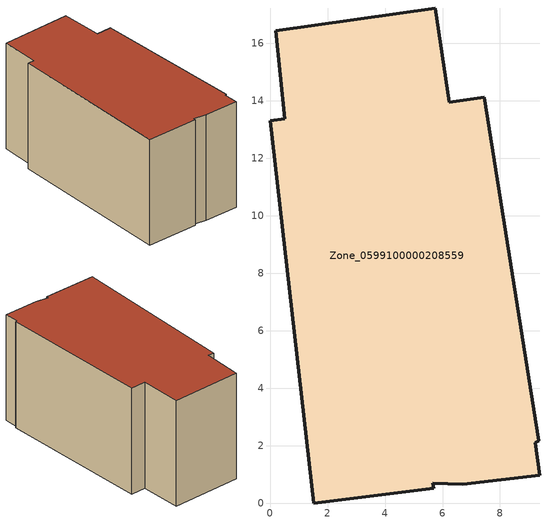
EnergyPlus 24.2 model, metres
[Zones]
Zone_0599100000208559
 floor ground (C_G): 9.35,2.16 9.22,2.09 9.39,0.96 6.7,0.64 5.66,0.69 5.69,0.51 1.52,0 0,13.31 0.51,13.38 0.19,16.44 5.75,17.23 6.24,13.96 7.45,14.12 z2.83
 wall outside (C_F): 6.24,13.96 5.75,17.23 0.19,16.44 0.51,13.38 0,13.31 1.52,0 5.69,0.51 5.66,0.69 6.7,0.64 9.39,0.96 9.22,2.09 9.35,2.16 7.45,14.12 6.24,13.96 z2.83:11.54
 roof outside (C_R): 9.35,2.16 7.45,14.12 6.24,13.96 5.75,17.23 0.19,16.44 0.51,13.38 0,13.31 1.52,0 5.69,0.51 5.66,0.69 6.7,0.64 9.39,0.96 9.22,2.09 z11.54
[BUILDING]
Pand.0599100000208559: North Axis=0; Terrain=City; Loads Convergence Tolerance Value=0.04; Temperature Convergence Tolerance Value=0.4; Solar Distribution=FullExterior; Maximum Number of Warmup Days=25; Minimum Number of Warmup Days=1
[Site:Location]
Rotterdam.The.Hague.AP_ZH_NLD Design_Conditions: Latitude=51.96; Longitude=4.45; Time Zone=1; Elevation=-4.5
[SITE:GROUNDTEMPERATURE:BUILDINGSURFACE]
18, 18, 18, 18, 18, 18, 18, 18, 18, 18, 18, 18
[MATERIAL] Thermal Absorptance=0.9; Solar Absorptance=0.7; Visible Absorptance=0.7
Name | Roughness | Thickness | Conductivity | Density | Specific Heat
G.TC.1946 | MediumSmooth | 0.15 | 1 | 540 | 1210
F.TC.1946 | Rough | 0.3 | 0.857143 | 1920 | 840
R.TC.1946 | MediumRough | 0.2 | 0.909091 | 1500 | 1000
[CONSTRUCTION]
C_G: G.TC.1946
C_F: F.TC.1946
C_R: R.TC.1946
[ZONE]
Zone_0599100000208559: Type=1; Multiplier=1; Ceiling Height=Autocalculate; Volume=Autocalculate; Floor Area=autocalculate; Part of Total Floor Area=Yes
[ZONEINFILTRATION:DESIGNFLOWRATE]
Infil_Zone_0599100000208559: Zone or ZoneList or Space or SpaceList=Zone_0599100000208559; Schedule=AlwaysOn; Design Flow Rate Calculation Method=Flow/Area; Flow Rate per Floor Area=0.003; Constant Term Coefficient=1; Temperature Term Coefficient=0; Velocity Term Coefficient=0; Velocity Squared Term Coefficient=0
[HVACTEMPLATE:ZONE:IDEALLOADSAIRSYSTEM]
Zone_0599100000208559: Maximum Heating Supply Air Temperature=50; Minimum Cooling Supply Air Temperature=13; Maximum Heating Supply Air Humidity Ratio=0.0156; Minimum Cooling Supply Air Humidity Ratio=0.0077; Heating Limit=NoLimit; Cooling Limit=NoLimit; Dehumidification Control Type=ConstantSensibleHeatRatio; Cooling Sensible Heat Ratio=0.7; Dehumidification Setpoint=60; Humidification Control Type=None; Humidification Setpoint=30; Outdoor Air Method=None; Outdoor Air Flow Rate per Person=0.00944; Outdoor Air Flow Rate per Zone Floor Area=0; Outdoor Air Flow Rate per Zone=0; Demand Controlled Ventilation Type=None; Outdoor Air Economizer Type=NoEconomizer; Heat Recovery Type=None; Sensible Heat Recovery Effectiveness=0.7; Latent Heat Recovery Effectiveness=0.65
[ZONECONTROL:THERMOSTAT]
ThermostatControl_Zone_0599100000208559: Zone or ZoneList=Zone_0599100000208559; Control Type Schedule=DualSetpointControlType; Control 1=Thermostat_Zone_0599100000208559; Temperature Difference Between Cutout And Setpoint=0
[THERMOSTATSETPOINT:DUALSETPOINT]
Thermostat_Zone_0599100000208559: Heating Setpoint Temperature Schedule=HeatingSetpoint_Zone_0599100000208559; Cooling Setpoint Temperature Schedule=CoolingSetpoint_Zone_0599100000208559
[SCHEDULE:COMPACT]
HeatingSetpoint_Zone_0599100000208559: Through: 12/31, For: AllDays, Until: 24:00, 21
CoolingSetpoint_Zone_0599100000208559: Through: 12/31, For: AllDays, Until: 24:00, 24
DualSetpointControlType: Through: 12/31, For: AllDays, Until: 24:00, 4
AlwaysOn: Through: 12/31, For: AllDays, Until: 24:00, 1
